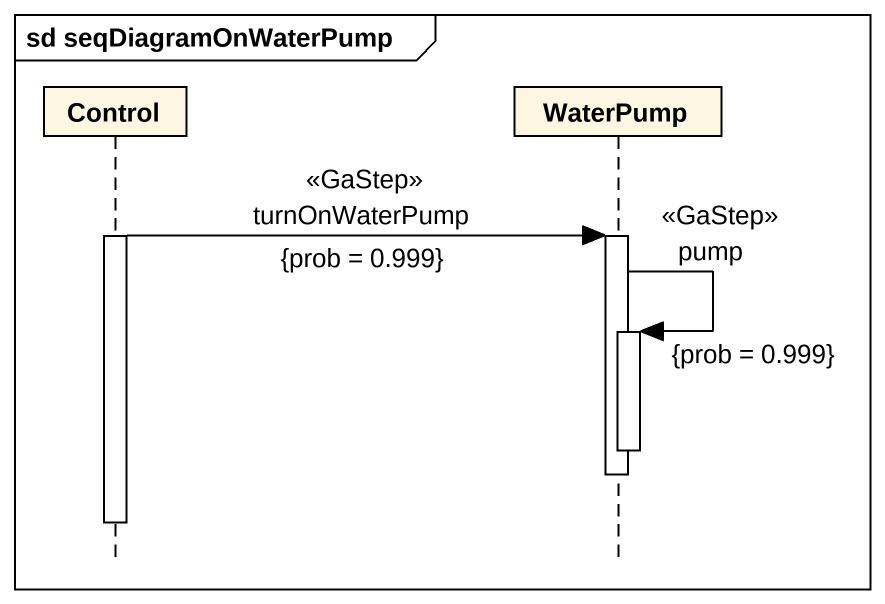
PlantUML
@startuml
mainframe sd seqDiagramOnWaterPump
hide footbox
participant "Control" as Control_
participant WaterPump

activate Control_
Control_ -> WaterPump : turnOnWaterPump\n<<GaStep>>\n{prob = 0.999}
activate WaterPump
WaterPump -> WaterPump : pump\n<<GaStep>>\n{prob = 0.999}
activate WaterPump
deactivate WaterPump
deactivate WaterPump
deactivate Control_
@enduml
